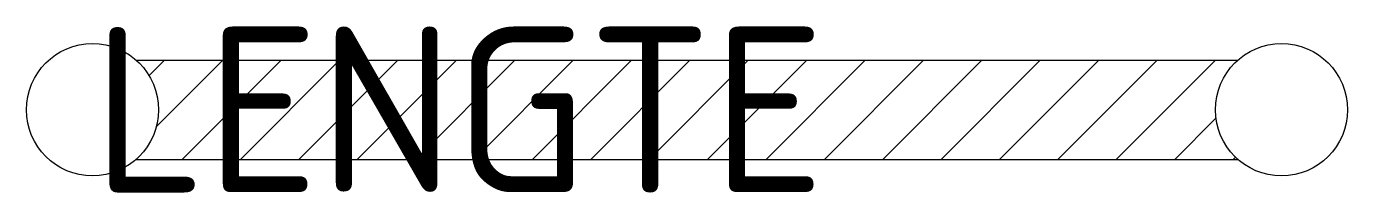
# Model space of a CAD drawing. Header units: metres. Extents: x -10 to 10, y -1.2 to 1.3.
import ezdxf
from ezdxf.enums import TextEntityAlignment as Align

# ---------------------------------------------------------------- set-up
doc = ezdxf.new("R2010")
doc.units = ezdxf.units.M
doc.styles.add('NLCS-ISO', font='NLCS-ISO.ttf')

msp = doc.modelspace()

# ---------------------------------------------------------------- linework, layer by layer
for p, q in [((-8.339, 0.75), (8.339, 0.75)), ((-8.144, 0.517), (-7.911, 0.75)), ((-8.034, -0.257), (-7.027, 0.75)), ((-7.643, -0.75), (-6.143, 0.75)), ((-6.759, -0.75), (-5.259, 0.75)), ((-5.875, -0.75), (-4.375, 0.75)), ((-4.991, -0.75), (-3.491, 0.75)), ((-4.107, -0.75), (-2.607, 0.75)), ((-3.223, -0.75), (-1.723, 0.75)), ((-2.34, -0.75), (-0.84, 0.75)), ((-1.456, -0.75), (0.044, 0.75)), ((-0.572, -0.75), (0.928, 0.75)), ((0.312, -0.75), (1.812, 0.75)), ((1.196, -0.75), (2.696, 0.75)), ((2.08, -0.75), (3.58, 0.75)), ((2.964, -0.75), (4.464, 0.75)), ((3.848, -0.75), (5.348, 0.75)), ((4.732, -0.75), (6.232, 0.75)), ((5.615, -0.75), (7.115, 0.75)), ((6.499, -0.75), (7.999, 0.75)), ((7.383, -0.75), (8.008, -0.125)), ((-8.339, -0.75), (8.339, -0.75)), ((8.267, -0.75), (8.301, -0.716))]:
    msp.add_line(p, q)
at = {"flags": 128}
for points in [[(-8.339, 0.75), (8.339, 0.75)], [(-8.339, -0.75), (8.339, -0.75)]]:
    msp.add_lwpolyline(points, dxfattribs=at)
for centre in [(-9, 0), (9, 0)]:
    msp.add_circle(centre, 1)

# ---------------------------------------------------------------- texts
at = {"style": 'NLCS-ISO', "flags": 13}
msp.add_attdef('LENGTE', text='18', height=2.5, dxfattribs=at).set_placement((-9, 0), align=Align.MIDDLE_LEFT)

doc.saveas('drawing.dxf')
